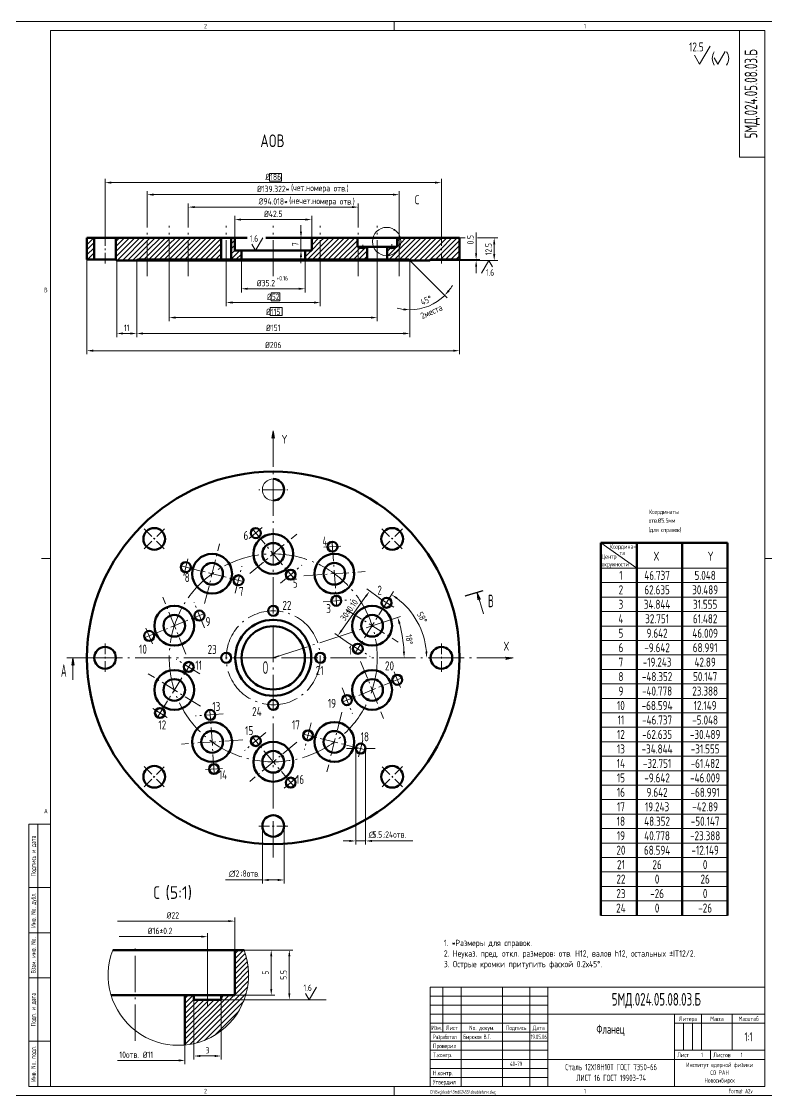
# Model space of a CAD drawing. Extents: x -414 to 4851, y -2165 to 1761.
# Drawn here: x 3595 to 4007, y 1167 to 1761 of the extents above; entities that cross this region are included whole.
import ezdxf
from ezdxf.enums import TextEntityAlignment as Align

# ---------------------------------------------------------------- set-up
doc = ezdxf.new("R2010")
doc.units = 0
for name, pattern in [('S-P10', [15, 10, -2, 1, -2]), ('S-P20', [27, 20, -3, 1, -3]), ('S-P6', [9.8, 6, -1.5, 0.8, -1.5])]:
    doc.linetypes.add(name, pattern=pattern)
for name, color, linetype, lineweight in [('1', 9, 'CONTINUOUS', 20), ('2', 2, 'CONTINUOUS', 50), ('DIM', 4, 'CONTINUOUS', 20), ('HATCH', 5, 'CONTINUOUS', 20), ('TR', 3, 'CONTINUOUS', 20)]:
    doc.layers.add(name, color=color, linetype=linetype, lineweight=lineweight)
doc.styles.add('SIMPLEX', font='simplex.shx', dxfattribs={"width": 0.7})
pattern_1 = [(45, (0, 0), (-1.414213562373095, 1.414213562373095), [])]

# ---------------------------------------------------------------- blocks, each defined once
blk = doc.blocks.new('LEADR')
at = {"layer": 'DIM'}
for p, q in [((-1.170416226631389, 0.2000000000000028), (0, 0)), ((-0.9997944300187243, -0.0002412563466975826), (-1.170416226631389, 0.2000000000000028)), ((0, 0), (-1.170416226631389, -0.1999999999999886)), ((-0.4381870021173455, 0.07487712356459042), (-1.063684681848329, 0.07474016190496968)), ((0, 0), (-1, 0)), ((-1.170416226631389, -0.1999999999999886), (-0.9997944300187243, -0.0002412563466975826)), ((-0.4396274744967172, -0.07512327059271229), (-1.063870801763059, -0.07525989858129378))]:
    blk.add_line(p, q, dxfattribs=at)
blk = doc.blocks.new('STREL')
at = {"layer": 'DIM'}
for p, q in [((-1.4210854715202e-14, 1.4210854715202e-14), (1.170416226631374, 0.2000000000000028)), ((1.170416226631374, -0.1999999999999886), (-1.4210854715202e-14, 1.4210854715202e-14)), ((-1.4210854715202e-14, 1.4210854715202e-14), (3.5, 1.4210854715202e-14)), ((0.439627474496703, 0.0751232705927265), (1.063870801763045, 0.075259898581308)), ((1.170416226631374, 0.2000000000000028), (0.99979443001871, 0.0002412563467117934)), ((0.99979443001871, 0.0002412563467117934), (1.170416226631374, -0.1999999999999886)), ((0.4381870021173313, -0.07487712356457621), (1.063684681848315, -0.07474016190495547))]:
    blk.add_line(p, q, dxfattribs=at)
blk = doc.blocks.new('SHTAMP1')
at = {"layer": 'DIM', "color": 2}
for p, q in [((-185, 55), (0, 55)), ((-185, 55), (-185, 0)), ((-178, 55), (-178, 29.99999999999999)), ((-168, 55), (-168, 0)), ((-145, 55), (-145, 0)), ((-130, 55), (-130, 0)), ((-120, 55), (-120, 0)), ((-120, 40), (0, 40)), ((-49.99999999999997, 40), (-50, 0)), ((-34.99999999999997, 40), (-34.99999999999997, 20)), ((-17.99999999999997, 40), (-17.99999999999997, 20.00000000000001)), ((-185, 35), (-120, 35)), ((-185, 30), (-120, 30)), ((-49.99999999999997, 35), (0, 35)), ((-50, 20), (0, 20)), ((-29.99999999999994, 20.00000000000001), (-29.99999999999997, 15)), ((-120, 15), (0, 15))]:
    blk.add_line(p, q, dxfattribs=at)
at = {"layer": 'DIM'}
for p, q in [((-185, 50), (-120, 50)), ((-185, 45), (-120, 45)), ((-185, 40), (-120, 40)), ((-44.99999999999997, 35), (-44.99999999999997, 20)), ((-39.99999999999997, 35), (-39.99999999999997, 20)), ((-185, 25), (-120, 25)), ((-185, 20), (-120, 20)), ((-185, 15), (-120, 15)), ((-185, 10), (-120, 10)), ((-185, 5), (-120, 5))]:
    blk.add_line(p, q, dxfattribs=at)
at = {"layer": 'DIM', "style": 'SIMPLEX', "width": 0.6}
blk.add_text('1', height=2.5, dxfattribs=at).set_placement((-35.17607202795625, 16.2))
at = {"layer": 'DIM', "style": 'SIMPLEX', "width": 0.6, "flags": 8}
blk.add_attdef('ОБОЗНАЧЕНИЕ2', text='', height=7, dxfattribs=at).set_placement((-117, 60), align=Align.MIDDLE)
at = {"layer": 'DIM', "style": 'SIMPLEX', "width": 0.6}
for tag, height, p in [('ОБОЗНАЧЕНИЕ', 7, (-60, 47.5)), ('МАСШТАБ', 5, (-9, 27.5))]:
    blk.add_attdef(tag, text='', height=height, dxfattribs=at).set_placement(p, align=Align.MIDDLE)
at = {"layer": 'DIM', "style": 'SIMPLEX', "width": 0.9108433734939759}
blk.add_attdef('ДАТА', text='', height=2.5, dxfattribs=at).set_placement((-129.5, 26.2), (-120.5, 26.2), align=Align.FIT)
at = {"layer": 'DIM', "style": 'SIMPLEX', "width": 0.6}
for tag, p in [('ЛИСТОВ', (-13.325, 16.2)), ('FORMAT', (-20, -3.8))]:
    blk.add_attdef(tag, p, '', height=2.5, dxfattribs=at)
blk.add_attdef('ТЕЛЕФОН', text='', height=2.5, dxfattribs=at).set_placement((-137.5, 12.5), align=Align.MIDDLE_CENTER)
at = {"layer": 'TR', "style": 'SIMPLEX', "width": 0.7}
for s, p in [('Литера', (-42.49999999999997, 36.2)), ('Масса', (-26.49999999999997, 36.2)), ('Масштаб', (-9, 36.2)), ('Изм.', (-181.5, 31.2)), ('Лист', (-173, 31.2)), ('No. докум.', (-156.5, 31.2)), ('Подпись', (-137.5, 31.2)), ('Дата', (-125, 31.2)), ('Институт ядерной физики', (-25, 10.70243239950646)), ('СО РАН', (-25, 6.416718113792172)), ('Новосибирск', (-25, 2.131003828077887))]:
    blk.add_text(s, height=2.5, dxfattribs=at).set_placement(p, align=Align.CENTER)
at = {"layer": 'TR', "style": 'SIMPLEX'}
for s, width, p in [('Разработал', 0.6, (-183.5, 26.2)), ('T.контр.', 0.7, (-183.5, 16.2)), ('Проверил', 0.7, (-183.5, 21.2)), ('Лист', 0.7, (-48.5, 16.2)), ('Листов', 0.7, (-28.49999999999997, 16.2)), ('Н.контр.', 0.7, (-183.5, 6.200000000000001)), ('Утвердил', 0.7, (-183.5, 1.200000000000001))]:
    blk.add_text(s, height=2.5, dxfattribs=dict(at, width=width)).set_placement(p)
at = {"layer": 'TR', "style": 'SIMPLEX', "width": 0.6}
for tag, height, p in [('НАИМЕНОВАНИЕ', 5, (-85.34568711718521, 29.20002082529924)), ('НАИМЕНОВАНИЕ2', 5, (-85.34568711718521, 21.20002082529924)), ('МАТЕРИАЛ', 3.5, (-85, 9)), ('СОРТАМЕНТ', 3.5, (-85, 3))]:
    blk.add_attdef(tag, text='', height=height, dxfattribs=at).set_placement(p, align=Align.CENTER)
for tag, p, height in [('РАЗРАБОТАЛ', (-166.7, 26.2), 2.5), ('ПРОВЕРИЛ', (-166.7, 21.2), 2.5), ('НОРМОКОНТРОЛЬ', (-166.7, 6.199999999999998), 2.5), ('УТВЕРДИЛ', (-166.7, 1.199999999999999), 2.5), ('ФАЙЛ', (-185, -4), 2)]:
    blk.add_attdef(tag, p, '', height=height, dxfattribs=at)

msp = doc.modelspace()

# ---------------------------------------------------------------- hatches: boundary and pattern name
at = {"layer": 'HATCH'}
h = msp.add_hatch(dxfattribs=at)
h.set_pattern_fill('U', color=256, scale=2, angle=45, style=0, pattern_type=0)
h.set_pattern_definition(pattern_1)
h.paths.add_polyline_path([(3635.305922982266, 1641.075940133708), (3631.305922982266, 1641.075940133708), (3631.305922982267, 1629.075940133708), (3635.305922982266, 1629.075940133708)])
h = msp.add_hatch(dxfattribs=at)
h.set_pattern_fill('U', color=256, scale=2, angle=45, style=0, pattern_type=0)
h.set_pattern_definition(pattern_1)
h.paths.add_polyline_path([(3647.305922982266, 1641.075940133708), (3647.305922982266, 1629.075940133708), (3647.805922982267, 1628.575940133708), (3658.805922982266, 1628.575940133708), (3659.305922982266, 1629.075940133708), (3664.644922982266, 1629.075940133708), (3664.644922982266, 1641.075940133708)])
h = msp.add_hatch(dxfattribs=at)
h.set_pattern_fill('U', color=256, scale=2, angle=45, style=0, pattern_type=0)
h.set_pattern_definition(pattern_1)
h.paths.add_polyline_path([(3676.805922982266, 1629.075940133708), (3676.805922982266, 1641.075940133708), (3664.644922982266, 1641.075940133708), (3664.644922982266, 1629.075940133708)])
h = msp.add_hatch(dxfattribs=at)
h.set_pattern_fill('U', color=256, scale=2, angle=45, style=0, pattern_type=0)
h.set_pattern_definition(pattern_1)
h.paths.add_polyline_path([(3687.296922982266, 1641.075940133708), (3676.805922982266, 1641.075940133708), (3676.805922982266, 1629.075940133708), (3687.296922982266, 1629.075940133708)])
h = msp.add_hatch(dxfattribs=at)
h.set_pattern_fill('U', color=256, scale=2, angle=45, style=0, pattern_type=0)
h.set_pattern_definition(pattern_1)
h.paths.add_polyline_path([(3705.555922982266, 1629.075940133708), (3705.555922982266, 1641.075940133708), (3687.296922982266, 1641.075940133708), (3687.296922982266, 1629.075940133708)])
h = msp.add_hatch(dxfattribs=at)
h.set_pattern_fill('U', color=256, scale=2, angle=45, style=0, pattern_type=0)
h.set_pattern_definition(pattern_1)
h.paths.add_polyline_path([(3713.055922982266, 1634.075940133708), (3713.055922982266, 1641.075940133708), (3711.055922982266, 1641.075940133708), (3711.055922982266, 1629.075940133708), (3716.705922982266, 1629.075940133708), (3716.705922982265, 1634.075940133708)])
h = msp.add_hatch(dxfattribs=at)
h.set_pattern_fill('U', color=256, scale=2, angle=45, style=0, pattern_type=0)
h.set_pattern_definition(pattern_1)
h.paths.add_polyline_path([(3760.305922982266, 1641.075940133708), (3755.555922982265, 1641.075940133708), (3755.555922982265, 1634.075940133708), (3751.905922982266, 1634.075940133708), (3751.905922982266, 1629.075940133708), (3760.305922982266, 1629.075940133708)])
h = msp.add_hatch(dxfattribs=at)
h.set_pattern_fill('U', color=256, scale=2, angle=45, style=0, pattern_type=0)
h.set_pattern_definition(pattern_1)
h.paths.add_polyline_path([(3781.314922982266, 1636.075940133708), (3780.805922982265, 1636.075940133708), (3780.805922982267, 1641.075940133708), (3760.305922982266, 1641.075940133708), (3760.305922982265, 1629.075940133708), (3781.314922982266, 1629.075940133708)])
h = msp.add_hatch(dxfattribs=at)
h.set_pattern_fill('U', color=256, scale=2, angle=45, style=0, pattern_type=0)
h.set_pattern_definition(pattern_1)
h.paths.add_polyline_path([(3804.841712241649, 1639.059034608221, 0.06514729585032353), (3804.577800272404, 1641.075940133708), (3802.805922982266, 1641.075940133709), (3802.805922982266, 1636.075940133708), (3801.305922982266, 1636.075940133708), (3801.305922982266, 1635.575940133709), (3798.305922982265, 1635.575940133708), (3798.305922982266, 1636.075940133708), (3797.305922982266, 1636.075940133708), (3797.305922982266, 1631.226000067774, 0.4029302382413807)])
h = msp.add_hatch(dxfattribs=at)
h.set_pattern_fill('U', color=256, scale=2, angle=45, style=0, pattern_type=0)
h.set_pattern_definition(pattern_1)
h.paths.add_polyline_path([(3827.305922982266, 1641.075940133708), (3804.577800272404, 1641.075940133708, -0.06514729585032353), (3804.841712241649, 1639.059034608221, -0.1198031627047587), (3803.966922982266, 1635.460491938039), (3803.966922982266, 1629.075940133708), (3809.305922982266, 1629.075940133708), (3809.805922982265, 1628.575940133708), (3820.805922982265, 1628.575940133708), (3821.305922982265, 1629.075940133708), (3827.305922982266, 1629.075940133708)])
h = msp.add_hatch(dxfattribs=at)
h.set_pattern_fill('U', color=256, scale=2, angle=45, style=0, pattern_type=0)
h.set_pattern_definition(pattern_1)
h.paths.add_polyline_path([(3837.305922982266, 1641.075940133708), (3827.305922982266, 1641.075940133708), (3827.305922982266, 1629.075940133708), (3837.305922982266, 1629.075940133708)])
h = msp.add_hatch(dxfattribs=at)
h.set_pattern_fill('U', color=256, scale=2, angle=45, style=0, pattern_type=0)
h.set_pattern_definition(pattern_1)
h.paths.add_polyline_path([(3786.305922982266, 1636.075940133708), (3785.305922982266, 1636.075940133708), (3785.305922982266, 1635.575940133709), (3782.305922982265, 1635.575940133708), (3782.305922982266, 1636.075940133708), (3781.314922982266, 1636.075940133708), (3781.314922982266, 1629.075940133708), (3786.305922982266, 1629.075940133708)])
h = msp.add_hatch(dxfattribs=at)
h.set_pattern_fill('U', color=256, scale=2, angle=45, style=0, pattern_type=0)
h.set_pattern_definition(pattern_1)
h.paths.add_polyline_path([(3803.966922982266, 1635.460491938039, -0.2700892420553634), (3797.305922982266, 1631.226000067774), (3797.305922982266, 1629.075940133708), (3803.966922982266, 1629.075940133708)])
h = msp.add_hatch(dxfattribs=at)
h.set_pattern_fill('U', color=256, scale=2, angle=45, style=0, pattern_type=0)
h.set_pattern_definition([(45, (-133.8151327762143, -67.39186842203844), (-1.414213562373095, 1.414213562373095), [])])
h.paths.add_polyline_path([(3685.490790206052, 1194.683424324157, 0.4959110905538396), (3718.179947572029, 1247.208934219967), (3712.990790206054, 1247.208934219967), (3712.990790206051, 1222.208934219967), (3705.490790206051, 1222.208934219967), (3705.490790206051, 1219.708934219967), (3690.490790206049, 1219.708934219967), (3690.490790206051, 1222.208934219967), (3685.490790206054, 1222.208934219967)])

# ---------------------------------------------------------------- linework, layer by layer
at = {"layer": '1'}
for p, q in [((3732.261472532569, 1676.764550814904), (3732.261472532569, 1672.354573930657)), ((3738.841898589912, 1676.764550814904), (3732.300185017295, 1676.764550814904)), ((3738.841898589912, 1672.354573930657), (3738.841898589912, 1676.764550814904)), ((3732.261472532569, 1672.354573930657), (3738.841898589912, 1672.354573930657)), ((3733.205957060135, 1610.739871287047), (3733.205957060135, 1606.329894402801)), ((3737.949280957986, 1610.739871287048), (3733.244669544861, 1610.739871287047)), ((3737.949280957986, 1606.329894402801), (3737.949280957986, 1610.739871287047)), ((3733.205957060135, 1606.329894402801), (3737.949280957986, 1606.329894402801)), ((3732.593596927242, 1602.521843829229), (3732.593596927242, 1598.111866944982)), ((3732.593596927242, 1598.111866944982), (3739.174022984585, 1598.111866944982)), ((3739.174022984585, 1602.521843829229), (3732.632309411968, 1602.521843829229)), ((3739.174022984585, 1598.111866944982), (3739.174022984585, 1602.521843829229)), ((3915.383590345878, 1472.399065270088), (3935.383590345878, 1458.399065270088)), ((3915.383590345878, 1458.399065270088), (3985.383590345878, 1458.399065270088)), ((3915.383590345878, 1450.399065270088), (3985.383590345878, 1450.399065270088)), ((3915.383590345878, 1442.399065270088), (3985.383590345878, 1442.399065270088)), ((3915.383590345878, 1434.399065270088), (3985.383590345878, 1434.399065270088)), ((3915.383590345878, 1426.399065270088), (3985.383590345878, 1426.399065270088)), ((3915.383590345878, 1418.399065270088), (3985.383590345878, 1418.399065270088)), ((3915.383590345878, 1410.399065270088), (3985.383590345878, 1410.399065270088)), ((3915.383590345878, 1402.399065270088), (3985.383590345878, 1402.399065270088)), ((3915.383590345878, 1394.399065270088), (3985.383590345878, 1394.399065270088)), ((3915.383590345878, 1386.399065270088), (3985.383590345878, 1386.399065270088)), ((3915.383590345878, 1378.399065270088), (3985.383590345878, 1378.399065270088)), ((3915.383590345878, 1370.399065270088), (3985.383590345878, 1370.399065270088)), ((3915.383590345878, 1362.399065270088), (3985.383590345878, 1362.399065270088)), ((3915.383590345878, 1354.399065270088), (3985.383590345878, 1354.399065270088)), ((3915.383590345878, 1346.399065270088), (3985.383590345878, 1346.399065270088)), ((3915.383590345878, 1338.399065270088), (3985.383590345878, 1338.399065270088)), ((3915.383590345878, 1330.399065270088), (3985.383590345878, 1330.399065270088)), ((3915.383590345878, 1322.399065270088), (3985.383590345878, 1322.399065270088)), ((3915.383590345878, 1314.399065270088), (3985.383590345878, 1314.399065270088)), ((3915.383590345878, 1306.399065270088), (3985.383590345878, 1306.399065270088)), ((3915.383590345878, 1298.399065270088), (3985.383590345878, 1298.399065270088)), ((3915.383590345878, 1290.399065270088), (3985.383590345878, 1290.399065270088)), ((3915.383590345878, 1282.399065270088), (3985.383590345878, 1282.399065270088)), ((3915.383590345878, 1274.399065270088), (3985.383590345878, 1274.399065270088)), ((3915.383590345878, 1266.399065270088), (3985.383590345878, 1266.399065270088))]:
    msp.add_line(p, q, dxfattribs=at)
at = {"layer": '1', "linetype": 'S-P20'}
for p, q in [((3664.644922982266, 1619.876309363589), (3664.644922982266, 1647.771180768613)), ((3676.805922982266, 1619.876309363589), (3676.805922982266, 1647.771180768613)), ((3687.296922982266, 1619.876309363589), (3687.296922982266, 1647.771180768613)), ((3708.305922982266, 1619.876309363589), (3708.305922982266, 1647.771180768613)), ((3734.305922982266, 1619.876309363589), (3734.305922982266, 1647.771180768613)), ((3760.305922982266, 1619.876309363589), (3760.305922982266, 1647.771180768613)), ((3781.314922982266, 1619.876309363589), (3781.314922982266, 1647.771180768613)), ((3791.805922982266, 1619.876309363589), (3791.805922982266, 1647.771180768613)), ((3803.966922982266, 1640.96957093646), (3803.966922982266, 1647.771180768613)), ((3803.966922982266, 1619.876309363589), (3803.966922982266, 1640.447348518323)), ((3783.805922982266, 1634.885915578098), (3783.805922982266, 1637.133624683714)), ((3799.805922982266, 1634.885915578098), (3799.805922982266, 1637.647272750305)), ((3734.305922982266, 1298.411541276746), (3734.305922982266, 1523.447297991465)), ((3734.305922982266, 1408.80867671722), (3804.67436306294, 1431.672768892615)), ((3866.882710555865, 1408.80867671722), (3623.58154038112, 1408.80867671722)), ((3657.990790206051, 1197.000523179416), (3657.990790206051, 1250.745947094067)), ((3697.990790206051, 1216.258811441913), (3697.990790206051, 1230.065597302949))]:
    msp.add_line(p, q, dxfattribs=at)
at = {"layer": '1', "linetype": 'S-P6'}
for p, q in [((3641.305922982266, 1642.647121174003), (3641.305922982266, 1626.647121174003)), ((3827.305922982266, 1642.647121174003), (3827.305922982266, 1626.647121174003)), ((3734.305922982266, 1501.80867671722), (3726.305922982266, 1501.80867671722)), ((3734.305922982266, 1501.80867671722), (3742.305922982266, 1501.80867671722)), ((3662.888138082425, 1480.226461617061), (3674.201846581409, 1468.912753118077)), ((3674.201846581409, 1480.226461617061), (3662.888138082425, 1468.912753118077)), ((3805.723707882107, 1480.226461617061), (3794.409999383122, 1468.912753118077)), ((3794.409999383122, 1480.226461617061), (3805.723707882107, 1468.912753118077)), ((3641.305922982266, 1416.80867671722), (3641.305922982266, 1400.80867671722)), ((3827.305922982266, 1416.80867671722), (3827.305922982266, 1400.80867671722)), ((3790.658010883222, 1358.661371106664), (3774.658010883222, 1358.661371106665)), ((3662.888138082424, 1337.390891817379), (3674.201846581409, 1348.704600316364)), ((3662.888138082424, 1348.704600316364), (3674.201846581409, 1337.390891817379)), ((3805.723707882107, 1337.390891817379), (3794.409999383123, 1348.704600316364)), ((3805.723707882107, 1348.704600316364), (3794.409999383123, 1337.390891817379)), ((3726.305922982266, 1315.80867671722), (3734.305922982266, 1315.80867671722)), ((3742.305922982266, 1315.80867671722), (3734.305922982266, 1315.80867671722))]:
    msp.add_line(p, q, dxfattribs=at)
at = {"layer": '1', "linetype": 'S-P10'}
for p, q in [((3721.00863231476, 1474.732034362443), (3728.251048051569, 1480.809142736033)), ((3723.378533617595, 1479.331432250243), (3745.233312346937, 1453.285921184198)), ((3721.283167449243, 1455.381287352549), (3747.328678515289, 1477.236066081891)), ((3696.395598750254, 1438.832126547088), (3704.620943200643, 1471.822181240472)), ((3762.296966258574, 1469.957744728269), (3771.72823834856, 1470.617243518094)), ((3766.917714935433, 1472.285742748197), (3769.289435042733, 1438.368565039363)), ((3684.799411447645, 1454.325842028657), (3687.086614180474, 1463.499311140617)), ((3684.013243628756, 1459.439826118974), (3717.00329832214, 1451.214481668586)), ((3713.309077397547, 1444.664901808836), (3717.015051074308, 1459.528750371774)), ((3738.394878387693, 1450.15860834983), (3750.129825050503, 1460.005397766479)), ((3751.144986134666, 1454.14129384013), (3785.0621638435, 1456.513013947429)), ((3685.988485383364, 1410.815028366144), (3673.251861207224, 1442.339279421415)), ((3696.24335776423, 1425.47533599111), (3690.504802471833, 1439.678758752928)), ((3761.918837391448, 1439.858046439652), (3777.20040627128, 1440.926637832914)), ((3798.000300161202, 1440.993971528438), (3779.983045177273, 1412.16033625912)), ((3792.893673051408, 1441.826589494254), (3800.911376113345, 1436.81657257814)), ((3663.858047767658, 1420.208841805709), (3695.382298822929, 1432.94546598185)), ((3774.574855034578, 1435.585781385744), (3803.408490303896, 1417.568526401815)), ((3667.499995322317, 1416.533639617449), (3663.958351346385, 1425.299516061758)), ((3774.895601619337, 1417.697680624767), (3787.886752805518, 1409.579908402501)), ((3693.716244345194, 1399.919672809673), (3680.725093159012, 1408.037445031939)), ((3670.611545803329, 1376.623381906001), (3688.628800787258, 1405.45701717532)), ((3782.623360581167, 1406.802325068295), (3795.359984757307, 1375.278074013024)), ((3694.036990929952, 1382.031572048696), (3665.203355660634, 1400.048827032625)), ((3804.753798196872, 1397.40851162873), (3773.229547141602, 1384.671887452589)), ((3801.111850642214, 1401.08371381699), (3804.653494618145, 1392.317837372682)), ((3772.3684882003, 1392.142017443329), (3778.107043492698, 1377.938594681512)), ((3675.718172913123, 1375.790763940186), (3667.700469851186, 1380.8007808563)), ((3701.694131029097, 1345.331610686243), (3699.322410921797, 1379.248788395077)), ((3772.216247214277, 1378.785226887352), (3763.990902763888, 1345.795172193968)), ((3706.693008573083, 1377.759306994788), (3691.41143969325, 1376.690715601526)), ((3755.302768566984, 1372.952451625604), (3751.596794890223, 1358.088603062665)), ((3730.216967576838, 1367.45874508461), (3718.482020914028, 1357.611955667961)), ((3784.598602335774, 1358.177527315465), (3751.60854764239, 1366.402871765854)), ((3717.466859829864, 1363.47605959431), (3683.54968212103, 1361.104339487011)), ((3747.328678515288, 1362.236066081891), (3721.283167449242, 1340.381287352549)), ((3745.233312346936, 1338.285921184196), (3723.378533617594, 1364.331432250242)), ((3783.812434516885, 1363.291511405783), (3781.525231784057, 1354.118042293823)), ((3706.314879705957, 1347.659608706171), (3696.88360761597, 1347.000109916346)), ((3747.603213649772, 1342.885319071997), (3740.360797912962, 1336.808210698407))]:
    msp.add_line(p, q, dxfattribs=at)
at = {"layer": '1', "linetype": 'S-P20'}
for radius in [57.5, 26]:
    msp.add_circle((3734.305922982266, 1408.80867671722), radius, dxfattribs=at)
at = {"layer": '1'}
for centre, radius, start, end in [((3734.305922982266, 1501.80867671722), 6, 90, 270), ((3681.868066762504, 1233.372794124219), 38.8586085787224, 159.1413495846204, 20.85865041537958)]:
    msp.add_arc(centre, radius, start, end, dxfattribs=at)
at = {"layer": '2'}
for p, q in [((3631.305922982267, 1629.075940133708), (3631.305922982266, 1641.075940133708)), ((3631.305922982266, 1641.075940133708), (3719.910220551649, 1641.075940133708)), ((3635.305922982266, 1629.075940133708), (3635.305922982266, 1641.075940133708)), ((3647.305922982266, 1629.075940133708), (3647.305922982266, 1641.075940133708)), ((3705.555922982266, 1629.075940133708), (3705.555922982266, 1641.075940133708)), ((3711.055922982266, 1629.075940133708), (3711.055922982266, 1641.075940133708)), ((3713.055922982266, 1634.075940133709), (3713.055922982266, 1641.075940133708)), ((3730.139390777819, 1641.075940133708), (3837.305922982266, 1641.075940133708)), ((3755.555922982265, 1634.075940133709), (3755.555922982265, 1641.075940133708)), ((3780.805922982266, 1636.075940133709), (3780.805922982266, 1641.075940133708)), ((3802.805922982266, 1636.075940133709), (3802.805922982266, 1641.075940133708)), ((3837.305922982266, 1629.075940133708), (3837.305922982266, 1641.075940133708)), ((3713.055922982266, 1634.075940133708), (3755.555922982265, 1634.075940133708)), ((3716.705922982266, 1629.075940133708), (3716.705922982265, 1634.075940133708)), ((3751.905922982266, 1629.075940133708), (3751.905922982266, 1634.075940133708)), ((3780.805922982266, 1636.075940133708), (3802.805922982266, 1636.075940133708)), ((3782.305922982265, 1635.575940133708), (3782.305922982266, 1636.075940133708)), ((3782.305922982265, 1635.575940133708), (3785.305922982266, 1635.575940133708)), ((3785.305922982266, 1635.575940133708), (3785.305922982266, 1636.075940133708)), ((3786.305922982266, 1629.075940133708), (3786.305922982266, 1636.075940133708)), ((3797.305922982266, 1629.075940133708), (3797.305922982266, 1636.075940133708)), ((3798.305922982265, 1635.575940133708), (3798.305922982266, 1636.075940133708)), ((3798.305922982265, 1635.575940133708), (3801.305922982266, 1635.575940133708)), ((3801.305922982266, 1635.575940133708), (3801.305922982266, 1636.075940133708)), ((3631.305922982267, 1629.075940133708), (3647.305922982266, 1629.075940133708)), ((3647.805922982266, 1628.575940133708), (3647.305922982266, 1629.075940133708)), ((3647.805922982266, 1628.575940133708), (3820.805922982265, 1628.575940133708)), ((3658.805922982266, 1628.575940133708), (3659.305922982266, 1629.075940133708)), ((3659.305922982266, 1629.075940133708), (3809.305922982266, 1629.075940133708)), ((3809.805922982265, 1628.575940133708), (3809.305922982265, 1629.075940133708)), ((3820.805922982265, 1628.575940133708), (3821.305922982265, 1629.075940133708)), ((3821.305922982265, 1629.075940133708), (3837.305922982266, 1629.075940133708)), ((3985.383590345878, 1472.399065270088), (3915.383590345878, 1472.399065270088)), ((3915.383590345878, 1472.399065270088), (3915.383590345878, 1266.399065270088)), ((3935.383590345878, 1472.399065270088), (3935.383590345878, 1266.399065270088)), ((3960.383590345878, 1472.399065270088), (3960.383590345878, 1266.399065270088)), ((3985.383590345878, 1266.399065270088), (3985.383590345878, 1472.399065270088)), ((3645.556185952978, 1247.208934219967), (3718.179947572029, 1247.208934219967)), ((3712.990790206051, 1222.208934219968), (3712.990790206054, 1247.208934219967)), ((3644.64764638991, 1222.208934219967), (3712.990790206051, 1222.208934219967)), ((3685.490790206052, 1194.683424324157), (3685.490790206054, 1222.208934219967)), ((3690.490790206049, 1219.708934219967), (3690.490790206051, 1222.208934219967)), ((3690.490790206049, 1219.708934219967), (3705.490790206051, 1219.708934219967)), ((3705.490790206051, 1219.708934219967), (3705.490790206051, 1222.208934219967))]:
    msp.add_line(p, q, dxfattribs=at)
for centre, radius in [((3734.305922982266, 1408.80867671722), 103), ((3668.544992331917, 1474.569607367569), 6), ((3724.664108836968, 1477.799343364006), 2.75), ((3800.066853632615, 1474.569607367569), 6), ((3734.305922982265, 1466.308676717221), 11), ((3734.305922982265, 1466.308676717221), 6), ((3767.057227882922, 1470.290614647677), 2.75), ((3685.953835081309, 1458.955982327776), 2.75), ((3700.508270975448, 1455.32715389378), 11), ((3700.508270975448, 1455.32715389378), 6), ((3768.103574989083, 1455.32715389378), 11), ((3768.103574989083, 1455.32715389378), 6), ((3743.947737127564, 1454.818010070436), 2.75), ((3715.062706869589, 1451.698325459785), 2.75), ((3679.620173295293, 1426.577153893779), 11), ((3734.305922982266, 1434.808676717219), 2.75), ((3769.149922095246, 1440.363693139882), 2.75), ((3788.991672669238, 1426.577153893779), 11), ((3796.940461632736, 1439.297875336125), 2.75), ((3679.620173295293, 1426.577153893779), 6), ((3693.527931113796, 1432.196252795019), 2.75), ((3788.991672669238, 1426.577153893779), 6), ((3734.305922982266, 1408.80867671722), 21), ((3734.305922982266, 1408.80867671722), 17.5), ((3665.712415476791, 1420.958054992542), 2.75), ((3641.305922982266, 1408.80867671722), 6), ((3781.042883705739, 1413.856432451432), 2.75), ((3827.305922982266, 1408.80867671722), 6), ((3708.305922982266, 1408.808676717219), 2.75), ((3760.305922982266, 1408.808676717219), 2.75), ((3679.620173295293, 1391.04019954066), 11), ((3687.568962258791, 1403.760920983008), 2.75), ((3788.991672669237, 1391.04019954066), 11), ((3679.620173295293, 1391.04019954066), 6), ((3788.991672669237, 1391.04019954066), 6), ((3802.899430487739, 1396.659298441898), 2.75), ((3734.305922982266, 1382.808676717219), 2.75), ((3775.083914850735, 1385.421100639421), 2.75), ((3671.671384331794, 1378.319478098315), 2.75), ((3699.461923869285, 1377.253660294559), 2.75), ((3700.508270975448, 1362.29019954066), 11), ((3768.103574989083, 1362.29019954066), 11), ((3700.508270975448, 1362.29019954066), 6), ((3753.549139094941, 1365.919027974654), 2.75), ((3768.103574989083, 1362.29019954066), 6), ((3724.664108836966, 1362.799343364004), 2.75), ((3734.305922982265, 1351.308676717219), 11), ((3782.658010883222, 1358.661371106664), 2.75), ((3734.305922982265, 1351.308676717219), 6), ((3668.544992331917, 1343.047746066871), 6), ((3701.554618081609, 1347.326738786764), 2.75), ((3800.066853632615, 1343.047746066871), 6), ((3743.947737127562, 1339.818010070434), 2.75)]:
    msp.add_circle(centre, radius, dxfattribs=at)
for centre, start, end in [((3734.305922982266, 1501.80867671722), 270, 90), ((3734.305922982266, 1315.80867671722), 90, 270), ((3734.305922982266, 1315.80867671722), 270, 90)]:
    msp.add_arc(centre, 6, start, end, dxfattribs=at)
at = {"layer": 'DIM'}
for p, q in [((3801.120937865674, 1755.750961050325), (3801.120937865674, 1760.750961050325)), ((3641.305922982266, 1642.647121174003), (3641.305922982266, 1673.63892643952)), ((3644.805922982266, 1671.63892643952), (3823.805922982266, 1671.63892643952)), ((3827.305922982266, 1642.647121174003), (3827.305922982266, 1673.63892643952)), ((3664.644922982266, 1647.771180768613), (3664.644922982266, 1666.982271317826)), ((3668.144922982266, 1664.982271317826), (3800.466922982266, 1664.982271317826)), ((3803.966922982266, 1647.771180768613), (3803.966922982266, 1666.982271317826)), ((3687.296922982266, 1647.771180768613), (3687.296922982266, 1660.087877781197)), ((3690.796922982266, 1658.087877781197), (3777.814922982266, 1658.087877781197)), ((3781.314922982266, 1647.771180768613), (3781.314922982266, 1660.087877781197)), ((3713.055922982266, 1641.075940133708), (3713.055922982266, 1653.193491076721)), ((3755.555922982265, 1641.075940133708), (3755.555922982265, 1653.193491076721)), ((3716.555922982266, 1651.193491076721), (3752.055922982265, 1651.193491076721)), ((3749.646174438662, 1644.575940133708), (3749.646174438662, 1648.075940133708)), ((3749.646174438662, 1634.075940133708), (3749.646174438662, 1641.075940133708)), ((3837.305922982266, 1641.075940133708), (3840.40814977824, 1641.075940133708)), ((3846.474280802418, 1632.575940133708), (3846.474280802418, 1644.009273467042)), ((3847.275470382307, 1641.075940133708), (3858.474280802418, 1641.075940133708)), ((3856.474280802418, 1632.075940133708), (3856.474280802418, 1637.575940133708)), ((3631.305922982267, 1629.075940133708), (3631.305922982267, 1576.683527311494)), ((3647.805922982266, 1628.575940133708), (3647.805922982266, 1586.193029748091)), ((3658.805922982266, 1628.575940133708), (3658.805922982266, 1586.193029748091)), ((3658.805922982266, 1628.575940133708), (3658.805922982266, 1586.193029748091)), ((3716.705922982266, 1629.326704919577), (3716.705922982266, 1610.917736083245)), ((3749.646174438662, 1630.575940133708), (3749.646174438662, 1627.075940133708)), ((3751.905922982266, 1629.075940133708), (3751.905922982266, 1610.917736083245)), ((3809.805922982265, 1628.575940133708), (3809.805922982265, 1586.193029748091)), ((3809.805922982265, 1628.575940133708), (3830.508237887622, 1607.873625228335)), ((3820.606961812006, 1628.575940133708), (3848.474280802418, 1628.575940133708)), ((3820.606961812006, 1628.575940133708), (3858.474280802418, 1628.575940133708)), ((3837.305922982266, 1629.075940133708), (3837.305922982266, 1576.683527311494)), ((3837.305922982266, 1629.075940133708), (3848.474280802418, 1629.075940133708)), ((3846.474280802418, 1628.575940133708), (3846.474280802418, 1629.075940133708)), ((3846.474280802418, 1625.075940133708), (3846.474280802418, 1621.575940133708)), ((3676.805922982266, 1619.876309363589), (3676.805922982266, 1594.989316939887)), ((3708.305922982266, 1619.876309363589), (3708.305922982266, 1603.310134133967)), ((3760.305922982266, 1619.876309363589), (3760.305922982266, 1603.310134133967)), ((3791.805922982266, 1619.876309363589), (3791.805922982266, 1594.989316939887)), ((3720.205922982266, 1612.917736083245), (3748.405922982266, 1612.917736083245)), ((3711.805922982266, 1605.310134133967), (3756.805922982266, 1605.310134133967)), ((3680.305922982266, 1596.989316939887), (3788.305922982266, 1596.989316939887)), ((3655.305922982266, 1588.193029748091), (3651.305922982266, 1588.193029748091)), ((3806.305922982265, 1588.193029748091), (3662.305922982266, 1588.193029748091)), ((3634.805922982267, 1578.683527311494), (3833.805922982266, 1578.683527311494)), ((3734.305922982266, 1534.346634065813), (3734.305922982266, 1523.447297991465)), ((3611.120937865674, 1463.750961050325), (3606.120937865674, 1463.750961050325)), ((4006.120937865674, 1463.750961050325), (4011.120937865674, 1463.750961050325)), ((3793.534109268662, 1441.510777994306), (3785.963009757917, 1446.904306582133)), ((3798.000300161202, 1440.993971528438), (3800.794483694885, 1445.46559991787)), ((3772.093695789266, 1423.988411586934), (3785.561198688256, 1442.89325337078)), ((3776.005122297943, 1416.904677828744), (3768.434022787197, 1422.29820641657)), ((3779.908010883222, 1358.661371106665), (3779.908010883222, 1305.539203267213)), ((3785.408010883222, 1358.661371106664), (3785.408010883222, 1305.539203267213)), ((3728.305922982266, 1315.80867671722), (3728.305922982266, 1283.954263690804)), ((3740.305922982266, 1315.80867671722), (3740.305922982266, 1283.954263690804)), ((3776.408010883222, 1307.539203267213), (3772.908010883222, 1307.539203267213)), ((3779.908010883222, 1307.539203267213), (3785.408010883222, 1307.539203267213)), ((3788.908010883222, 1307.539203267213), (3811.514654851268, 1307.539203267213)), ((3707.98302151612, 1285.954263690804), (3728.305922982266, 1285.954263690804)), ((3731.805922982266, 1285.954263690804), (3736.805922982266, 1285.954263690804)), ((3709.490790206054, 1263.2137442892), (3648.14764638991, 1263.2137442892)), ((3712.990790206054, 1247.208934219967), (3712.990790206054, 1265.2137442892)), ((3694.490790206051, 1254.629356311106), (3649.056185952978, 1254.629356311106)), ((3697.990790206051, 1230.065597302949), (3697.990790206051, 1256.629356311106)), ((3718.179947572029, 1247.208934219967), (3735.202344765327, 1247.208934219967)), ((3718.179947572029, 1247.208934219967), (3745.202344765327, 1247.208934219967)), ((3733.202344765327, 1243.708934219967), (3733.202344765327, 1225.708934219967)), ((3743.202344765327, 1243.708934219967), (3743.202344765327, 1223.208934219967)), ((3690.490790206049, 1219.708934219967), (3690.490790206049, 1186.611372292823)), ((3705.490790206051, 1219.708934219967), (3763.523468650514, 1219.708934219967)), ((3705.490790206051, 1219.708934219967), (3705.490790206051, 1186.611372292823)), ((3712.990790206051, 1222.208934219967), (3735.202344765327, 1222.208934219967)), ((3685.490790206052, 1194.683424324157), (3685.490790206052, 1184.15869098939)), ((3693.990790206049, 1188.611372292823), (3701.990790206051, 1188.611372292823)), ((3681.990790206052, 1186.15869098939), (3648.14764638991, 1186.15869098939)), ((3801.120937865674, 1171.750961050325), (3801.120937865674, 1166.750961050325))]:
    msp.add_line(p, q, dxfattribs=at)
at = {"layer": 'DIM', "color": 2}
for p, q in [((3599.120937865674, 1171.750961050325), (3599.120937865674, 1316.750961050325)), ((3611.120937865674, 1316.750961050325), (3599.120937865674, 1316.750961050325)), ((3604.120937865674, 1171.750961050325), (3604.120937865674, 1316.750961050325)), ((3611.120937865674, 1281.750961050325), (3599.120937865674, 1281.750961050325)), ((3611.120937865674, 1256.750961050325), (3599.120937865674, 1256.750961050325)), ((3611.120937865674, 1231.750961050325), (3599.120937865674, 1231.750961050325)), ((3611.120937865674, 1196.750961050325), (3599.120937865674, 1196.750961050325)), ((3611.120937865674, 1171.750961050325), (3599.120937865674, 1171.750961050325))]:
    msp.add_line(p, q, dxfattribs=at)
at = {"layer": 'DIM'}
msp.add_lwpolyline([(3591.120937865674, 1166.750961050325), (3591.120937865674, 1760.750961050325), (4011.120937865674, 1760.750961050325), (4011.120937865674, 1166.750961050325)], close=True, dxfattribs=at)
at = {"layer": 'DIM', "color": 2}
msp.add_lwpolyline([(3611.120937865674, 1171.750961050325), (3611.120937865674, 1755.750961050325), (4006.120937865674, 1755.750961050325), (4006.120937865674, 1171.750961050325)], close=True, dxfattribs=at)
msp.add_lwpolyline([(3992.120937865674, 1755.750961050325), (3992.120937865674, 1685.750961050325), (4006.120937865674, 1685.750961050325)], dxfattribs=at)
at = {"layer": 'DIM', "flags": 128}
for points in [[(3967.134186519726, 1742.150961050326), (3970.020937865674, 1737.150961050326), (3975.79444055757, 1747.150961050326)], [(3978.150211923511, 1740.650961050326), (3980.170937865674, 1737.150961050326), (3984.212389750001, 1744.150961050326)], [(3722.409356727884, 1637.575940133708), (3724.430082670047, 1634.075940133708), (3728.471534554375, 1641.075940133708)], [(3855.591240211531, 1625.075940133708), (3853.570514269367, 1628.575940133708), (3849.52906238504, 1621.575940133708)], [(3752.09486905245, 1223.208934219967), (3754.115594994613, 1219.708934219967), (3758.15704687894, 1226.708934219967)]]:
    msp.add_lwpolyline(points, dxfattribs=at)
msp.add_lwpolyline([(3801.368614814363, 1645.773725181268, 0.5, 0.5, 458.3655088839218), (3801.370498752061, 1645.772625001407, 0, 0, 0), (3808.593973053264, 1658.27126642199, 0, 0, 0), (3819.093973053264, 1658.27126642199, 0, 0, 0)], format="xyseb", dxfattribs=at)
at = {"layer": 'DIM', "color": 2, "flags": 128}
msp.add_lwpolyline([(3850.36134479005, 1445.978160494601, 0.7, 0.7, 0), (3840.290753596635, 1443.006091683973, 0, 0, 0), (3840.290753596635, 1443.006091683973, 0, 0, 0)], format="xyseb", dxfattribs=at)
at = {"layer": 'DIM', "color": 2, "const_width": 0.7, "flags": 128}
for points in [[(3620.08154038112, 1408.80867671722), (3630.58154038112, 1408.80867671722)], [(3730.805922982266, 1408.80867671722), (3734.305922982266, 1408.80867671722), (3737.634620789299, 1409.890236197532)]]:
    msp.add_lwpolyline(points, dxfattribs=at)
at = {"layer": 'DIM'}
msp.add_circle((3797.002815358582, 1639.059034608221), 7.838896883067913, dxfattribs=at)
for centre, radius, start, end in [((3983.670937865674, 1740.300961050326), 6.649999999999909, 146.0000000000002, 214.0000000000001), ((3979.470937865674, 1740.300961050326), 6.649999999999909, 325.9999999999999, 33.99999999999982), ((3809.805922982265, 1628.575940133708), 27.27749451168628, 322.3567258235318, 329.7134516470865), ((3809.805922982265, 1628.575940133708), 27.27749451168628, 270.0000000000001, 314.9999999999771), ((3809.805922982265, 1628.575940133708), 27.27749451168628, 255.2865483528907, 262.6432741764453), ((3777.888695851505, 1408.80867671722), 41.22505217190979, 4.865864174253772, 53.13413582574558), ((3734.305922982266, 1408.80867671722), 72.35130130128186, 2.771958254555427, 15.2280417454438)]:
    msp.add_arc(centre, radius, start, end, dxfattribs=at)
for points in [[(3644.805922982266, 1672.222259772854), (3644.805922982266, 1671.055593106187), (3641.305922982266, 1671.63892643952)], [(3823.805922982266, 1672.222259772854), (3823.805922982266, 1671.055593106187), (3827.305922982266, 1671.63892643952)], [(3668.144922982266, 1665.565604651159), (3668.144922982266, 1664.398937984493), (3664.644922982266, 1664.982271317826)], [(3800.466922982266, 1665.565604651159), (3800.466922982266, 1664.398937984493), (3803.966922982266, 1664.982271317826)], [(3690.796922982266, 1658.67121111453), (3690.796922982266, 1657.504544447864), (3687.296922982266, 1658.087877781197)], [(3777.814922982266, 1658.67121111453), (3777.814922982266, 1657.504544447864), (3781.314922982266, 1658.087877781197)], [(3716.555922982266, 1651.776824410055), (3716.555922982266, 1650.610157743388), (3713.055922982266, 1651.193491076721)], [(3752.055922982265, 1651.776824410055), (3752.055922982265, 1650.610157743388), (3755.555922982265, 1651.193491076721)], [(3749.062841105328, 1644.575940133708), (3750.229507771995, 1644.575940133708), (3749.646174438662, 1641.075940133708)], [(3855.890947469084, 1637.575940133708), (3857.057614135751, 1637.575940133708), (3856.474280802418, 1641.075940133708)], [(3749.062841105328, 1630.575940133708), (3750.229507771995, 1630.575940133708), (3749.646174438662, 1634.075940133708)], [(3845.890947469084, 1632.575940133708), (3847.057614135751, 1632.575940133708), (3846.474280802418, 1629.075940133708)], [(3845.890947469084, 1625.075940133708), (3847.057614135751, 1625.075940133708), (3846.474280802418, 1628.575940133708)], [(3855.890947469084, 1632.075940133708), (3857.057614135751, 1632.075940133708), (3856.474280802418, 1628.575940133708)], [(3720.205922982266, 1613.501069416578), (3720.205922982266, 1612.334402749911), (3716.705922982266, 1612.917736083245)], [(3748.405922982266, 1613.501069416578), (3748.405922982266, 1612.334402749911), (3751.905922982266, 1612.917736083245)], [(3831.843114958904, 1611.531224282711), (3830.9669309813, 1612.301557164329), (3829.094024325249, 1609.287838790708)], [(3711.805922982266, 1605.8934674673), (3711.805922982266, 1604.726800800633), (3708.305922982266, 1605.310134133967)], [(3756.805922982266, 1605.8934674673), (3756.805922982266, 1604.726800800633), (3760.305922982266, 1605.310134133967)], [(3806.350557286668, 1602.105121323574), (3806.2757092589, 1600.940858087081), (3809.805922982265, 1601.298445622022)], [(3680.305922982266, 1597.57265027322), (3680.305922982266, 1596.405983606553), (3676.805922982266, 1596.989316939887)], [(3788.305922982266, 1597.57265027322), (3788.305922982266, 1596.405983606553), (3791.805922982266, 1596.989316939887)], [(3651.305922982266, 1588.776363081425), (3651.305922982266, 1587.609696414758), (3647.805922982266, 1588.193029748091)], [(3655.305922982266, 1588.776363081425), (3655.305922982266, 1587.609696414758), (3658.805922982266, 1588.193029748091)], [(3662.305922982266, 1588.776363081425), (3662.305922982266, 1587.609696414758), (3658.805922982266, 1588.193029748091)], [(3806.305922982265, 1588.776363081425), (3806.305922982265, 1587.609696414758), (3809.805922982265, 1588.193029748091)], [(3634.805922982267, 1579.266860644827), (3634.805922982267, 1578.10019397816), (3631.305922982267, 1578.683527311494)], [(3833.805922982266, 1579.266860644827), (3833.805922982266, 1578.10019397816), (3837.305922982266, 1578.683527311494)], [(3785.086093823113, 1443.231710376758), (3786.0363035534, 1442.554796364803), (3787.591940724121, 1445.743882561639)], [(3802.291564706899, 1441.309332950736), (3802.951246064113, 1442.271586357098), (3799.734645166419, 1443.769503725557)], [(3803.557848889815, 1427.645785821416), (3804.675810297152, 1427.979362503483), (3803.116099547285, 1431.166458384458)], [(3771.618590924124, 1424.326868592912), (3772.56880065441, 1423.649954580957), (3770.062953753402, 1421.137782396076)], [(3807.155730565821, 1412.321762150897), (3805.989405220721, 1412.293543354138), (3806.657224283548, 1408.80867671722)], [(3819.547980831931, 1412.33028425438), (3818.382365803202, 1412.280759352431), (3819.113748023414, 1408.80867671722)], [(3776.408010883222, 1308.122536600546), (3776.408010883222, 1306.95586993388), (3779.908010883222, 1307.539203267213)], [(3788.908010883222, 1308.122536600546), (3788.908010883222, 1306.95586993388), (3785.408010883222, 1307.539203267213)], [(3731.805922982266, 1286.537597024137), (3731.805922982266, 1285.370930357471), (3728.305922982266, 1285.954263690804)], [(3736.805922982266, 1286.537597024137), (3736.805922982266, 1285.370930357471), (3740.305922982266, 1285.954263690804)], [(3709.490790206054, 1263.797077622533), (3709.490790206054, 1262.630410955867), (3712.990790206054, 1263.2137442892)], [(3694.490790206051, 1255.212689644439), (3694.490790206051, 1254.046022977773), (3697.990790206051, 1254.629356311106)], [(3732.619011431993, 1243.708934219967), (3733.78567809866, 1243.708934219967), (3733.202344765327, 1247.208934219967)], [(3742.619011431993, 1243.708934219967), (3743.78567809866, 1243.708934219967), (3743.202344765327, 1247.208934219967)], [(3732.619011431993, 1225.708934219967), (3733.78567809866, 1225.708934219967), (3733.202344765327, 1222.208934219967)], [(3742.619011431993, 1223.208934219967), (3743.78567809866, 1223.208934219967), (3743.202344765327, 1219.708934219967)], [(3693.990790206049, 1189.194705626157), (3693.990790206049, 1188.02803895949), (3690.490790206049, 1188.611372292823)], [(3701.990790206051, 1189.194705626157), (3701.990790206051, 1188.02803895949), (3705.490790206051, 1188.611372292823)], [(3681.990790206052, 1186.742024322723), (3681.990790206052, 1185.575357656057), (3685.490790206052, 1186.15869098939)]]:
    msp.add_solid(points, dxfattribs=at)

# ---------------------------------------------------------------- block references
ref = msp.add_blockref('SHTAMP1', (4006.120937865674, 1171.750961050325), dxfattribs=at)
ref.add_attrib('ФАЙЛ', 'D:\\Bvg\\kedr\\3md02455\\doubletank.dwg', (3821.120937865674, 1167.750961050325), dxfattribs={"layer": 'TR', "height": 2, "style": 'SIMPLEX', "width": 0.6})
ref.add_attrib('РАЗРАБОТАЛ', 'Бирюков В.Г.', (3839.420937865674, 1197.950961050326), dxfattribs={"layer": 'TR', "height": 2.5, "style": 'SIMPLEX', "width": 0.6})
ref.add_attrib('ТЕЛЕФОН', '40-79', dxfattribs={"height": 2.5, "style": 'SIMPLEX', "width": 0.6}).set_placement((3868.620937865674, 1184.250961050325), align=Align.MIDDLE_CENTER)
ref.add_attrib('ДАТА', '19.05.06', dxfattribs={"height": 2.5, "style": 'SIMPLEX', "width": 0.586046511627907}).set_placement((3876.620937865674, 1197.950961050326), (3885.620937865674, 1197.950961050326), align=Align.FIT)
ref.add_attrib('ОБОЗНАЧЕНИЕ', '5МД.024.05.08.03.Б', dxfattribs={"height": 7, "style": 'SIMPLEX', "width": 0.6}).set_placement((3946.120937865674, 1219.250961050325), align=Align.MIDDLE)
ref.add_attrib('МАСШТАБ', '1:1', dxfattribs={"height": 5, "style": 'SIMPLEX', "width": 0.6}).set_placement((3997.120937865674, 1199.250961050325), align=Align.MIDDLE)
ref.add_attrib('НАИМЕНОВАНИЕ', 'Фланец', dxfattribs={"layer": 'TR', "height": 5, "style": 'SIMPLEX', "width": 0.6}).set_placement((3920.775250748489, 1200.950961050326), align=Align.CENTER)
ref.add_attrib('МАТЕРИАЛ', 'Сталь 12Х18Н10Т ГОСТ 7350-66', dxfattribs={"layer": 'TR', "height": 3.5, "style": 'SIMPLEX', "width": 0.6}).set_placement((3921.120937865674, 1180.750961050325), align=Align.CENTER)
ref.add_attrib('СОРТАМЕНТ', 'ЛИСТ 16 ГОСТ 19903-74', dxfattribs={"layer": 'TR', "height": 3.5, "style": 'SIMPLEX', "width": 0.6}).set_placement((3921.120937865674, 1174.750961050325), align=Align.CENTER)
ref.add_attrib('ЛИСТОВ', '1', (3992.795937865674, 1187.950961050326), dxfattribs={"height": 2.5, "style": 'SIMPLEX', "width": 0.6})
ref.add_attrib('FORMAT', 'Format A2v', (3986.120937865674, 1167.950961050326), dxfattribs={"height": 2.5, "style": 'SIMPLEX', "width": 0.6})
ref.add_attrib('ОБОЗНАЧЕНИЕ2', '5МД.024.05.08.03.Б', dxfattribs={"height": 7, "rotation": 90, "style": 'SIMPLEX', "width": 0.6, "flags": 8}).set_placement((3999.120937865674, 1720.750961050325), align=Align.MIDDLE)
at = {"layer": 'DIM', "xscale": 3.5, "yscale": 3.5, "zscale": 3.5}
for name, p, rotation in [('LEADR', (3734.305922982266, 1534.346634065813), 90), ('STREL', (3847.004481058912, 1444.987470891058), 286.4425721569012), ('STREL', (3623.58154038112, 1408.80867671722), 270), ('LEADR', (3866.882710555865, 1408.80867671722), 3.412164609800644)]:
    msp.add_blockref(name, p, dxfattribs=dict(at, rotation=rotation))

# ---------------------------------------------------------------- texts
at = {"layer": '1', "style": 'SIMPLEX', "width": 0.7}
for s, p in [('отв.%%c5.5мм', (3941.934990587479, 1483.528406184476)), ('Координаты', (3942.1067813186, 1488.335665911783)), ('(для справок)', (3941.763188975951, 1478.377776130481)), ('Координа-', (3920.460485492516, 1469.106647499012)), ('та', (3925.747513926569, 1465.60328687428)), ('Центр', (3915.814839140548, 1463.62839666557)), ('окружности', (3915.866836646645, 1459.366804844976))]:
    msp.add_text(s, height=2.5, dxfattribs=at).set_placement(p)
at = {"layer": 'DIM', "style": 'SIMPLEX', "width": 0.7}
for s, height, p in [('2', 2.5, (3696.120937865674, 1756.950961050326)), ('1', 2.5, (3906.120937865674, 1756.950961050326)), ('∅', 3.5, (3786.976625165738, 1309.337625026783)), ('5.5', 3.5, (3789.193291832405, 1309.337625026783)), ('24отв.', 3.5, (3796.217894473999, 1309.337625026783)), (';', 3.5, (3795.026625165738, 1309.337625026783)), ('∅', 3.5, (3709.734684902794, 1287.749159594095)), ('12', 3.5, (3711.951351569461, 1287.749159594095)), (';', 3.5, (3716.310869202558, 1288.227430774387)), ('8отв.', 3.5, (3717.342620877722, 1287.749159594095)), ('10отв.', 3.5, (3649.266363809957, 1187.559866274816)), ('2', 2.5, (3696.120937865674, 1167.950961050326)), ('1', 2.5, (3906.120937865674, 1167.950961050326))]:
    msp.add_text(s, height=height, dxfattribs=at).set_placement(p)
for s, height, p in [('12.5', 5, (3972.270937865674, 1744.150961050326)), ('AOB', 7, (3740.545606521514, 1691.278034606777)), ('С', 7, (3671.573581458816, 1275.508045800543))]:
    msp.add_text(s, height=height, dxfattribs=at).set_placement(p, align=Align.RIGHT)
for s, rotation, p in [('(чет.номера отв.)', 359.115, (3744.120187452785, 1667.163796215002)), ('(нечет.номера отв.)', 359.115, (3743.121231215835, 1659.973965951553)), ('1.6', 359.999999999999, (3851.820514269367, 1620.175940133708)), ('45°', 24.115, (3816.714473961493, 1603.65536890101)), ('2места', 24.115, (3816.714473961493, 1596.106079374397)), ('58°', 299.0000000000001, (3813.588775110278, 1433.046004915418)), ('18°', 276.9947222222222, (3807.40175313629, 1421.527950929153))]:
    msp.add_text(s, height=3.5, rotation=rotation, dxfattribs=at).set_placement(p)
for s, p in [('С', (3813.843973053264, 1659.67126642199)), ('Y', (3740.535776106962, 1527.162734833877)), ('6', (3719.212193310176, 1474.030728968699)), ('4', (3762.903766703098, 1470.870834305771)), ('X', (3946.133669590713, 1462.542085884608)), ('Y', (3976.133669590713, 1462.542085884608)), ('8', (3686.730946228735, 1450.762401291609)), ('1', (3926.527031657678, 1451.928073387965)), ('46.737', (3946.527031657678, 1451.928073387965)), ('5.048', (3973.095963669607, 1451.928073387965)), ('5', (3746.519429273368, 1447.602506628681)), ('7', (3716.625187751052, 1443.006292065913)), ('2', (3793.130754930764, 1443.716947000647)), ('2', (3926.527031657678, 1443.928073387965)), ('62.635', (3946.527031657678, 1443.928073387965)), ('30.489', (3973.095963669607, 1443.928073387965)), ('22', (3741.882276331351, 1435.314807370114)), ('3', (3764.915875224329, 1433.526601565185)), ('3', (3926.527031657678, 1435.928073387965)), ('34.844', (3946.527031657678, 1435.928073387965)), ('31.555', (3973.095963669607, 1435.928073387965)), ('4', (3926.527031657678, 1427.928073387965)), ('32.751', (3946.527031657678, 1427.928073387965)), ('61.482', (3973.095963669607, 1427.928073387965)), ('9', (3698.228731429626, 1426.345021601813)), ('5', (3926.527031657678, 1419.928073387965)), ('9.642', (3946.527031657678, 1419.928073387965)), ('46.009', (3973.095963669607, 1419.928073387965)), ('10', (3662.298164343614, 1411.120064525611)), ('23', (3700.544860471149, 1410.955748648654)), ('1', (3776.988547092649, 1410.545535263286)), ('X', (3863.186982775102, 1412.748260621303)), ('6', (3926.527031657678, 1411.928073387965)), ('-9.642', (3946.527031657678, 1411.928073387965)), ('68.991', (3973.095963669607, 1411.928073387965)), ('7', (3926.527031657678, 1403.928073387965)), ('-19.243', (3946.527031657678, 1403.928073387965)), ('42.89', (3973.095963669607, 1403.928073387965)), ('11', (3693.054730681841, 1402.214903287208)), ('21', (3759.940417008301, 1399.311338266599)), ('20', (3798.590150845639, 1401.867425968046)), ('8', (3926.527031657678, 1395.928073387965)), ('-48.352', (3946.527031657678, 1395.928073387965)), ('50.147', (3973.095963669607, 1395.928073387965)), ('9', (3926.527031657678, 1387.928073387965)), ('-40.778', (3946.527031657678, 1387.928073387965)), ('23.388', (3973.095963669607, 1387.928073387965)), ('13', (3702.818377276423, 1379.430634437752)), ('19', (3766.760957053659, 1381.134692905383)), ('10', (3926.527031657678, 1379.928073387965)), ('-68.594', (3946.527031657678, 1379.928073387965)), ('12.149', (3973.095963669607, 1379.928073387965)), ('24', (3725.26933239496, 1376.590534821051)), ('12', (3672.978508096442, 1369.206277120019)), ('17', (3746.867710933671, 1369.206277120019)), ('11', (3926.527031657678, 1371.928073387965)), ('-46.737', (3946.527031657678, 1371.928073387965)), ('-5.048', (3973.095963669607, 1371.928073387965)), ('15', (3721.006490977687, 1366.082165588065)), ('18', (3784.949070754923, 1362.674042140858)), ('12', (3926.527031657678, 1363.928073387965)), ('-62.635', (3946.527031657678, 1363.928073387965)), ('-30.489', (3973.095963669607, 1363.928073387965)), ('13', (3926.527031657678, 1355.928073387965)), ('-34.844', (3946.527031657678, 1355.928073387965)), ('-31.555', (3973.095963669607, 1355.928073387965)), ('14', (3926.527031657678, 1347.928073387965)), ('-32.751', (3946.527031657678, 1347.928073387965)), ('-61.482', (3973.095963669607, 1347.928073387965)), ('14', (3706.512834307146, 1341.657297162942)), ('16', (3749.141227738945, 1339.101209461495)), ('15', (3926.527031657678, 1339.928073387965)), ('-9.642', (3946.527031657678, 1339.928073387965)), ('-46.009', (3973.095963669607, 1339.928073387965)), ('16', (3926.527031657678, 1331.928073387965)), ('9.642', (3946.527031657678, 1331.928073387965)), ('-68.991', (3973.095963669607, 1331.928073387965)), ('17', (3926.527031657678, 1323.928073387965)), ('19.243', (3946.527031657678, 1323.928073387965)), ('-42.89', (3973.095963669607, 1323.928073387965)), ('18', (3926.527031657678, 1315.928073387965)), ('48.352', (3946.527031657678, 1315.928073387965)), ('-50.147', (3973.095963669607, 1315.928073387965)), ('19', (3926.527031657678, 1307.928073387965)), ('40.778', (3946.527031657678, 1307.928073387965)), ('-23.388', (3973.095963669607, 1307.928073387965)), ('20', (3926.527031657678, 1299.928073387965)), ('68.594', (3946.527031657678, 1299.928073387965)), ('-12.149', (3973.095963669607, 1299.928073387965)), ('21', (3926.527031657678, 1291.928073387965)), ('26', (3946.527031657678, 1291.928073387965)), ('0', (3973.095963669607, 1291.928073387965)), ('22', (3926.527031657678, 1283.928073387965)), ('0', (3946.527031657678, 1283.928073387965)), ('26', (3973.095963669607, 1283.928073387965)), ('23', (3926.527031657678, 1275.928073387965)), ('-26', (3946.527031657678, 1275.928073387965)), ('0', (3973.095963669607, 1275.928073387965)), ('24', (3926.527031657678, 1267.928073387965)), ('0', (3946.527031657678, 1267.928073387965)), ('-26', (3973.095963669607, 1267.928073387965))]:
    msp.add_text(s, height=5, dxfattribs=at).set_placement(p, align=Align.CENTER)
for p in [(3726.005082670047, 1638.975940133708), (3755.690594994613, 1224.608934219967)]:
    msp.add_text('1.6', height=3.5, rotation=359.999999999999, dxfattribs=at).set_placement(p, align=Align.RIGHT)
msp.add_text('+0.16', height=2.4745, dxfattribs=at).set_placement((3736.167047982266, 1616.767736083245), align=Align.BOTTOM_LEFT)
for s, p in [('B', (3608.620937865674, 1612.250961050325)), ('A', (3608.620937865674, 1324.064405624621))]:
    msp.add_text(s, height=2.5, dxfattribs=at).set_placement(p, align=Align.MIDDLE)
at = {"layer": 'DIM', "style": 'SIMPLEX'}
for s, width, p, p2 in [('B', 0.6750000000000196, (3853.078349358801, 1436.771831830646), (3856.228349358801, 1436.771831830646)), ('A', 0.590625000000017, (3616.93154038112, 1398.30867671722), (3620.08154038112, 1398.30867671722)), ('O', 0.590625000000017, (3728.414868228484, 1399.923360340286), (3731.564868228484, 1399.923360340286)), ('(5:1)', 0.6124999999999926, (3674.723581458816, 1275.508045800543), (3689.423581458816, 1275.508045800543))]:
    msp.add_text(s, height=7, dxfattribs=dict(at, width=width)).set_placement(p, p2, align=Align.FIT)
at = {"layer": 'DIM', "style": 'SIMPLEX', "width": 0.7}
for s, p in [('Подпись и дата', (3602.920937865674, 1299.250961050325)), ('Инв. No. дубл.', (3602.920937865674, 1269.250961050325)), ('Взам. инв. No.', (3602.920937865674, 1244.250961050325)), ('Подп. и дата', (3602.920937865674, 1214.250961050325)), ('Инв. No. подл.', (3602.920937865674, 1184.250961050325))]:
    msp.add_text(s, height=2.5, rotation=90, dxfattribs=at).set_placement(p, align=Align.CENTER)
at = {"layer": 'DIM', "char_height": 3.5, "attachment_point": 5, "style": 'SIMPLEX'}
for s, insert in [('\\A1;%%c186', (3734.305922982266, 1674.788926439521)), ('\\A1;%%c139.322*', (3734.305922982266, 1668.132271317826)), ('\\A1;%%c94.018*', (3734.305922982266, 1661.237877781197)), ('\\A1;%%c42.5', (3734.305922982266, 1654.343491076721)), ('\\A1;%%c35.2', (3730.275381315599, 1616.067736083245)), ('\\A1;%%c52', (3734.305922982266, 1608.460134133967)), ('\\A1;%%c115', (3734.305922982266, 1600.139316939887)), ('\\A1;11', (3653.305922982266, 1591.343029748091)), ('\\A1;%%c151', (3734.305922982266, 1591.343029748091)), ('\\A1;%%c206', (3734.305922982267, 1581.833527311494)), ('\\A1;%%c22', (3678.819218297982, 1266.3637442892)), ('\\A1;%%c16%%p0.2', (3671.773488079515, 1257.779356311106)), ('\\A1;%%c11', (3665.069218297981, 1189.30869098939)), ('\\A1;3', (3697.99079020605, 1191.761372292824))]:
    msp.add_mtext(s, dxfattribs=dict(at, insert=insert))
for s, insert, rotation in [('\\A1;0.5', (3843.324280802417, 1640.042606800375), 90), ('\\A1;7', (3746.496174438661, 1637.575940133709), 90), ('\\A1;12.5', (3853.324280802417, 1634.825940133709), 90), ('\\A1;30%%p0.10', (3776.261880966989, 1435.268500311136), 54.53454430841955), ('\\A1;5', (3730.052344765326, 1234.708934219967), 90), ('\\A1;5.5', (3740.052344765326, 1233.458934219967), 90)]:
    msp.add_mtext(s, dxfattribs=dict(at, insert=insert, rotation=rotation))
at = {"layer": 'TR', "insert": (3828.620937865674, 1236.750961050325), "char_height": 3.5, "width": 170, "attachment_point": 7, "style": 'SIMPLEX'}
msp.add_mtext('\\A1;1. *Pазмеры для справок.\\P2. Неуказ. пред. откл. размеров: отв. H12, валов h12, остальных ±IT12/2.\\P3. Острые кромки притупить фаской 0.2х45%%d.', dxfattribs=at)

doc.saveas('drawing.dxf')
